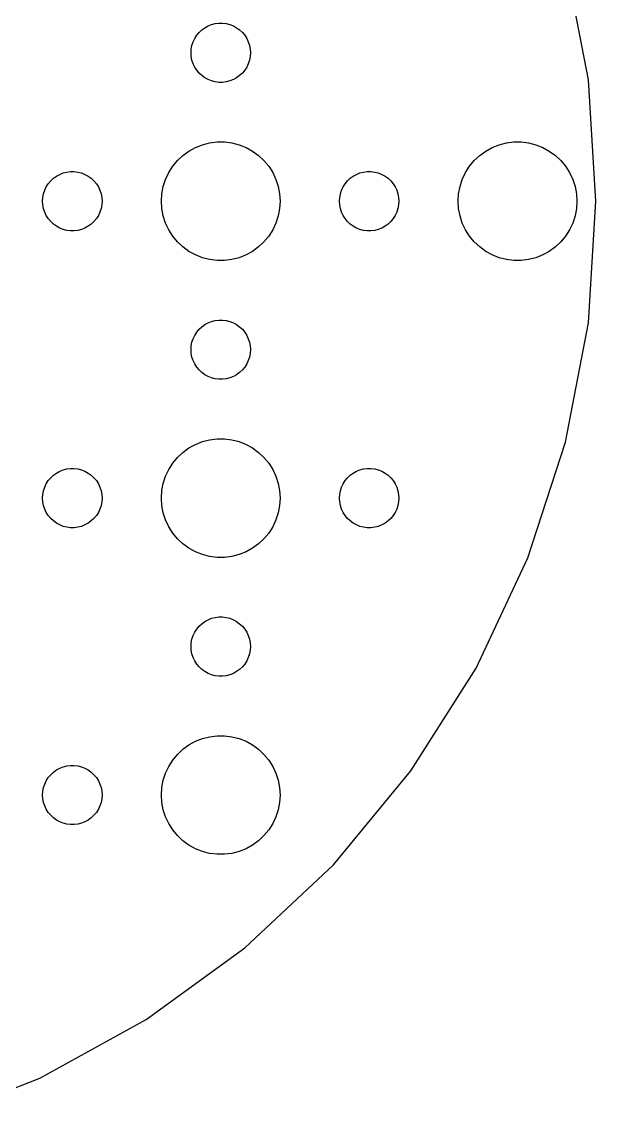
# Model space of a CAD drawing. Header units: metres. Extents: x -52 to 52, y -52 to 272.
# Drawn here: x 20 to 49, y 63.4 to 119.1 of the extents above; entities that cross this region are included whole.
import ezdxf

# ---------------------------------------------------------------- set-up
doc = ezdxf.new("R2010")
doc.units = ezdxf.units.M

msp = doc.modelspace()

# ---------------------------------------------------------------- linework, layer by layer
for p, q in [((48.5802, 116.137), (47.4279, 122.177)), ((28.7865, 118.382), (28.9065, 118.527)), ((28.9065, 118.527), (29.0439, 118.656)), ((29.0439, 118.656), (29.1963, 118.766)), ((29.1963, 118.766), (29.3613, 118.857)), ((29.3613, 118.857), (29.5365, 118.927)), ((29.5365, 118.927), (29.7189, 118.973)), ((29.7189, 118.973), (29.9058, 118.997)), ((29.9058, 118.997), (30.0942, 118.997)), ((30.0942, 118.997), (30.2811, 118.973)), ((30.2811, 118.973), (30.4635, 118.927)), ((30.4635, 118.927), (30.6387, 118.857)), ((30.6387, 118.857), (30.8037, 118.766)), ((30.8037, 118.766), (30.9561, 118.656)), ((30.9561, 118.656), (31.0934, 118.527)), ((31.0934, 118.527), (31.2135, 118.382)), ((28.5471, 117.873), (28.6053, 118.052)), ((28.6053, 118.052), (28.6855, 118.223)), ((28.6855, 118.223), (28.7865, 118.382)), ((31.2135, 118.382), (31.3145, 118.223)), ((31.3145, 118.223), (31.3947, 118.052)), ((31.3947, 118.052), (31.4529, 117.873)), ((28.5, 117.5), (28.5118, 117.688)), ((28.5118, 117.312), (28.5, 117.5)), ((28.5118, 117.688), (28.5471, 117.873)), ((31.4529, 117.873), (31.4882, 117.688)), ((31.4882, 117.688), (31.5, 117.5)), ((31.5, 117.5), (31.4882, 117.312)), ((28.5471, 117.127), (28.5118, 117.312)), ((28.6053, 116.948), (28.5471, 117.127)), ((28.6855, 116.777), (28.6053, 116.948)), ((31.3947, 116.948), (31.3145, 116.777)), ((31.4529, 117.127), (31.3947, 116.948)), ((31.4882, 117.312), (31.4529, 117.127)), ((28.7865, 116.618), (28.6855, 116.777)), ((28.9065, 116.473), (28.7865, 116.618)), ((29.0439, 116.344), (28.9065, 116.473)), ((29.1963, 116.234), (29.0439, 116.344)), ((30.9561, 116.344), (30.8037, 116.234)), ((31.0934, 116.473), (30.9561, 116.344)), ((31.2135, 116.618), (31.0934, 116.473)), ((31.3145, 116.777), (31.2135, 116.618)), ((29.3613, 116.143), (29.1963, 116.234)), ((29.5365, 116.073), (29.3613, 116.143)), ((29.7189, 116.027), (29.5365, 116.073)), ((29.9058, 116.003), (29.7189, 116.027)), ((30.0942, 116.003), (29.9058, 116.003)), ((30.2811, 116.027), (30.0942, 116.003)), ((30.4635, 116.073), (30.2811, 116.027)), ((30.6387, 116.143), (30.4635, 116.073)), ((30.8037, 116.234), (30.6387, 116.143)), ((48.9663, 110), (48.5802, 116.137)), ((29.0729, 112.853), (29.4379, 112.947)), ((29.4379, 112.947), (29.8116, 112.994)), ((29.8116, 112.994), (30.1884, 112.994)), ((30.1884, 112.994), (30.5621, 112.947)), ((30.5621, 112.947), (30.927, 112.853)), ((44.0729, 112.853), (44.4379, 112.947)), ((44.4379, 112.947), (44.8116, 112.994)), ((44.8116, 112.994), (45.1884, 112.994)), ((45.1884, 112.994), (45.5621, 112.947)), ((45.5621, 112.947), (45.927, 112.853)), ((28.0877, 112.312), (28.3925, 112.533)), ((28.3925, 112.533), (28.7227, 112.714)), ((28.7227, 112.714), (29.0729, 112.853)), ((30.927, 112.853), (31.2773, 112.714)), ((31.2773, 112.714), (31.6075, 112.533)), ((31.6075, 112.533), (31.9123, 112.312)), ((43.0877, 112.312), (43.3925, 112.533)), ((43.3925, 112.533), (43.7227, 112.714)), ((43.7227, 112.714), (44.0729, 112.853)), ((45.927, 112.853), (46.2773, 112.714)), ((46.2773, 112.714), (46.6075, 112.533)), ((46.6075, 112.533), (46.9123, 112.312)), ((27.5729, 111.763), (27.8131, 112.054)), ((27.8131, 112.054), (28.0877, 112.312)), ((31.9123, 112.312), (32.1869, 112.054)), ((32.1869, 112.054), (32.427, 111.763)), ((42.5729, 111.763), (42.8131, 112.054)), ((42.8131, 112.054), (43.0877, 112.312)), ((46.9123, 112.312), (47.1869, 112.054)), ((47.1869, 112.054), (47.427, 111.763)), ((21.5439, 111.156), (21.6963, 111.266)), ((21.6963, 111.266), (21.8613, 111.357)), ((21.8613, 111.357), (22.0365, 111.427)), ((22.0365, 111.427), (22.2189, 111.473)), ((22.2189, 111.473), (22.4058, 111.497)), ((22.4058, 111.497), (22.5942, 111.497)), ((22.5942, 111.497), (22.7811, 111.473)), ((22.7811, 111.473), (22.9635, 111.427)), ((22.9635, 111.427), (23.1387, 111.357)), ((23.1387, 111.357), (23.3037, 111.266)), ((23.3037, 111.266), (23.4561, 111.156)), ((27.2107, 111.104), (27.3711, 111.445)), ((27.3711, 111.445), (27.5729, 111.763)), ((32.427, 111.763), (32.6289, 111.445)), ((32.6289, 111.445), (32.7893, 111.104)), ((36.5439, 111.156), (36.6963, 111.266)), ((36.6963, 111.266), (36.8613, 111.357)), ((36.8613, 111.357), (37.0365, 111.427)), ((37.0365, 111.427), (37.2189, 111.473)), ((37.2189, 111.473), (37.4058, 111.497)), ((37.4058, 111.497), (37.5942, 111.497)), ((37.5942, 111.497), (37.7811, 111.473)), ((37.7811, 111.473), (37.9635, 111.427)), ((37.9635, 111.427), (38.1387, 111.357)), ((38.1387, 111.357), (38.3037, 111.266)), ((38.3037, 111.266), (38.4561, 111.156)), ((42.2107, 111.104), (42.3711, 111.445)), ((42.3711, 111.445), (42.5729, 111.763)), ((47.427, 111.763), (47.6289, 111.445)), ((47.6289, 111.445), (47.7893, 111.104)), ((21.1053, 110.552), (21.1855, 110.723)), ((21.1855, 110.723), (21.2865, 110.882)), ((21.2865, 110.882), (21.4065, 111.027)), ((21.4065, 111.027), (21.5439, 111.156)), ((23.4561, 111.156), (23.5934, 111.027)), ((23.5934, 111.027), (23.7135, 110.882)), ((23.7135, 110.882), (23.8145, 110.723)), ((23.8145, 110.723), (23.8947, 110.552)), ((27.0237, 110.376), (27.0942, 110.746)), ((27.0942, 110.746), (27.2107, 111.104)), ((32.7893, 111.104), (32.9057, 110.746)), ((32.9057, 110.746), (32.9763, 110.376)), ((36.1053, 110.552), (36.1855, 110.723)), ((36.1855, 110.723), (36.2865, 110.882)), ((36.2865, 110.882), (36.4065, 111.027)), ((36.4065, 111.027), (36.5439, 111.156)), ((38.4561, 111.156), (38.5934, 111.027)), ((38.5934, 111.027), (38.7135, 110.882)), ((38.7135, 110.882), (38.8145, 110.723)), ((38.8145, 110.723), (38.8947, 110.552)), ((42.0237, 110.376), (42.0942, 110.746)), ((42.0942, 110.746), (42.2107, 111.104)), ((47.7893, 111.104), (47.9057, 110.746)), ((47.9057, 110.746), (47.9763, 110.376)), ((21, 110), (21.0118, 110.188)), ((21.0118, 110.188), (21.0471, 110.373)), ((21.0471, 110.373), (21.1053, 110.552)), ((23.8947, 110.552), (23.9529, 110.373)), ((23.9529, 110.373), (23.9882, 110.188)), ((23.9882, 110.188), (24, 110)), ((27, 110), (27.0237, 110.376)), ((32.9763, 110.376), (33, 110)), ((36, 110), (36.0118, 110.188)), ((36.0118, 110.188), (36.0471, 110.373)), ((36.0471, 110.373), (36.1053, 110.552)), ((38.8947, 110.552), (38.9529, 110.373)), ((38.9529, 110.373), (38.9882, 110.188)), ((38.9882, 110.188), (39, 110)), ((42, 110), (42.0237, 110.376)), ((47.9763, 110.376), (48, 110)), ((21.0118, 109.812), (21, 110)), ((21.0471, 109.627), (21.0118, 109.812)), ((21.1053, 109.448), (21.0471, 109.627)), ((23.9529, 109.627), (23.8947, 109.448)), ((23.9882, 109.812), (23.9529, 109.627)), ((24, 110), (23.9882, 109.812)), ((27.0237, 109.624), (27, 110)), ((27.0942, 109.254), (27.0237, 109.624)), ((32.9763, 109.624), (32.9057, 109.254)), ((33, 110), (32.9763, 109.624)), ((36.0118, 109.812), (36, 110)), ((36.0471, 109.627), (36.0118, 109.812)), ((36.1053, 109.448), (36.0471, 109.627)), ((38.9529, 109.627), (38.8947, 109.448)), ((38.9882, 109.812), (38.9529, 109.627)), ((39, 110), (38.9882, 109.812)), ((42.0237, 109.624), (42, 110)), ((42.0942, 109.254), (42.0237, 109.624)), ((47.9763, 109.624), (47.9057, 109.254)), ((48, 110), (47.9763, 109.624)), ((48.5802, 103.863), (48.9663, 110)), ((21.1855, 109.277), (21.1053, 109.448)), ((21.2865, 109.118), (21.1855, 109.277)), ((21.4065, 108.973), (21.2865, 109.118)), ((23.7135, 109.118), (23.5934, 108.973)), ((23.8145, 109.277), (23.7135, 109.118)), ((23.8947, 109.448), (23.8145, 109.277)), ((27.2107, 108.896), (27.0942, 109.254)), ((32.9057, 109.254), (32.7893, 108.896)), ((36.1855, 109.277), (36.1053, 109.448)), ((36.2865, 109.118), (36.1855, 109.277)), ((36.4065, 108.973), (36.2865, 109.118)), ((38.7135, 109.118), (38.5934, 108.973)), ((38.8145, 109.277), (38.7135, 109.118)), ((38.8947, 109.448), (38.8145, 109.277)), ((42.2107, 108.896), (42.0942, 109.254)), ((47.9057, 109.254), (47.7893, 108.896)), ((21.5439, 108.844), (21.4065, 108.973)), ((21.6963, 108.734), (21.5439, 108.844)), ((21.8613, 108.643), (21.6963, 108.734)), ((22.0365, 108.573), (21.8613, 108.643)), ((22.2189, 108.527), (22.0365, 108.573)), ((22.4058, 108.503), (22.2189, 108.527)), ((22.5942, 108.503), (22.4058, 108.503)), ((22.7811, 108.527), (22.5942, 108.503)), ((22.9635, 108.573), (22.7811, 108.527)), ((23.1387, 108.643), (22.9635, 108.573)), ((23.3037, 108.734), (23.1387, 108.643)), ((23.4561, 108.844), (23.3037, 108.734)), ((23.5934, 108.973), (23.4561, 108.844)), ((27.3711, 108.555), (27.2107, 108.896)), ((27.5729, 108.237), (27.3711, 108.555)), ((32.6289, 108.555), (32.427, 108.237)), ((32.7893, 108.896), (32.6289, 108.555)), ((36.5439, 108.844), (36.4065, 108.973)), ((36.6963, 108.734), (36.5439, 108.844)), ((36.8613, 108.643), (36.6963, 108.734)), ((37.0365, 108.573), (36.8613, 108.643)), ((37.2189, 108.527), (37.0365, 108.573)), ((37.4058, 108.503), (37.2189, 108.527)), ((37.5942, 108.503), (37.4058, 108.503)), ((37.7811, 108.527), (37.5942, 108.503)), ((37.9635, 108.573), (37.7811, 108.527)), ((38.1387, 108.643), (37.9635, 108.573)), ((38.3037, 108.734), (38.1387, 108.643)), ((38.4561, 108.844), (38.3037, 108.734)), ((38.5934, 108.973), (38.4561, 108.844)), ((42.3711, 108.555), (42.2107, 108.896)), ((42.5729, 108.237), (42.3711, 108.555)), ((47.6289, 108.555), (47.427, 108.237)), ((47.7893, 108.896), (47.6289, 108.555)), ((27.8131, 107.946), (27.5729, 108.237)), ((28.0877, 107.688), (27.8131, 107.946)), ((32.1869, 107.946), (31.9123, 107.688)), ((32.427, 108.237), (32.1869, 107.946)), ((42.8131, 107.946), (42.5729, 108.237)), ((43.0877, 107.688), (42.8131, 107.946)), ((47.1869, 107.946), (46.9123, 107.688)), ((47.427, 108.237), (47.1869, 107.946)), ((28.3925, 107.467), (28.0877, 107.688)), ((28.7227, 107.286), (28.3925, 107.467)), ((31.6075, 107.467), (31.2773, 107.286)), ((31.9123, 107.688), (31.6075, 107.467)), ((43.3925, 107.467), (43.0877, 107.688)), ((43.7227, 107.286), (43.3925, 107.467)), ((46.6075, 107.467), (46.2773, 107.286)), ((46.9123, 107.688), (46.6075, 107.467)), ((29.0729, 107.147), (28.7227, 107.286)), ((29.4379, 107.053), (29.0729, 107.147)), ((29.8116, 107.006), (29.4379, 107.053)), ((30.1884, 107.006), (29.8116, 107.006)), ((30.5621, 107.053), (30.1884, 107.006)), ((30.927, 107.147), (30.5621, 107.053)), ((31.2773, 107.286), (30.927, 107.147)), ((44.0729, 107.147), (43.7227, 107.286)), ((44.4379, 107.053), (44.0729, 107.147)), ((44.8116, 107.006), (44.4379, 107.053)), ((45.1884, 107.006), (44.8116, 107.006)), ((45.5621, 107.053), (45.1884, 107.006)), ((45.927, 107.147), (45.5621, 107.053)), ((46.2773, 107.286), (45.927, 107.147)), ((28.7865, 103.382), (28.9065, 103.527)), ((28.9065, 103.527), (29.0439, 103.656)), ((29.0439, 103.656), (29.1963, 103.766)), ((29.1963, 103.766), (29.3613, 103.857)), ((29.3613, 103.857), (29.5365, 103.927)), ((29.5365, 103.927), (29.7189, 103.973)), ((29.7189, 103.973), (29.9058, 103.997)), ((29.9058, 103.997), (30.0942, 103.997)), ((30.0942, 103.997), (30.2811, 103.973)), ((30.2811, 103.973), (30.4635, 103.927)), ((30.4635, 103.927), (30.6387, 103.857)), ((30.6387, 103.857), (30.8037, 103.766)), ((30.8037, 103.766), (30.9561, 103.656)), ((30.9561, 103.656), (31.0934, 103.527)), ((31.0934, 103.527), (31.2135, 103.382)), ((47.4279, 97.8226), (48.5802, 103.863)), ((28.5471, 102.873), (28.6053, 103.052)), ((28.6053, 103.052), (28.6855, 103.223)), ((28.6855, 103.223), (28.7865, 103.382)), ((31.2135, 103.382), (31.3145, 103.223)), ((31.3145, 103.223), (31.3947, 103.052)), ((31.3947, 103.052), (31.4529, 102.873)), ((28.5, 102.5), (28.5118, 102.688)), ((28.5118, 102.312), (28.5, 102.5)), ((28.5118, 102.688), (28.5471, 102.873)), ((31.4529, 102.873), (31.4882, 102.688)), ((31.4882, 102.688), (31.5, 102.5)), ((31.5, 102.5), (31.4882, 102.312)), ((28.5471, 102.127), (28.5118, 102.312)), ((28.6053, 101.948), (28.5471, 102.127)), ((28.6855, 101.777), (28.6053, 101.948)), ((31.3947, 101.948), (31.3145, 101.777)), ((31.4529, 102.127), (31.3947, 101.948)), ((31.4882, 102.312), (31.4529, 102.127)), ((28.7865, 101.618), (28.6855, 101.777)), ((28.9065, 101.473), (28.7865, 101.618)), ((29.0439, 101.344), (28.9065, 101.473)), ((29.1963, 101.234), (29.0439, 101.344)), ((29.3613, 101.143), (29.1963, 101.234)), ((30.8037, 101.234), (30.6387, 101.143)), ((30.9561, 101.344), (30.8037, 101.234)), ((31.0934, 101.473), (30.9561, 101.344)), ((31.2135, 101.618), (31.0934, 101.473)), ((31.3145, 101.777), (31.2135, 101.618)), ((29.5365, 101.073), (29.3613, 101.143)), ((29.7189, 101.027), (29.5365, 101.073)), ((29.9058, 101.003), (29.7189, 101.027)), ((30.0942, 101.003), (29.9058, 101.003)), ((30.2811, 101.027), (30.0942, 101.003)), ((30.4635, 101.073), (30.2811, 101.027)), ((30.6387, 101.143), (30.4635, 101.073)), ((29.0729, 97.8532), (29.4379, 97.9469)), ((29.4379, 97.9469), (29.8116, 97.9941)), ((29.8116, 97.9941), (30.1884, 97.9941)), ((30.1884, 97.9941), (30.5621, 97.9469)), ((30.5621, 97.9469), (30.927, 97.8532)), ((28.0877, 97.3116), (28.3925, 97.533)), ((28.3925, 97.533), (28.7227, 97.7145)), ((28.7227, 97.7145), (29.0729, 97.8532)), ((30.927, 97.8532), (31.2773, 97.7145)), ((31.2773, 97.7145), (31.6075, 97.533)), ((31.6075, 97.533), (31.9123, 97.3116)), ((45.5277, 91.9743), (47.4279, 97.8226)), ((27.5729, 96.7634), (27.8131, 97.0536)), ((27.8131, 97.0536), (28.0877, 97.3116)), ((31.9123, 97.3116), (32.1869, 97.0536)), ((32.1869, 97.0536), (32.427, 96.7634)), ((21.5439, 96.1558), (21.6963, 96.2665)), ((21.6963, 96.2665), (21.8613, 96.3573)), ((21.8613, 96.3573), (22.0365, 96.4266)), ((22.0365, 96.4266), (22.2189, 96.4734)), ((22.2189, 96.4734), (22.4058, 96.4971)), ((22.4058, 96.4971), (22.5942, 96.4971)), ((22.5942, 96.4971), (22.7811, 96.4734)), ((22.7811, 96.4734), (22.9635, 96.4266)), ((22.9635, 96.4266), (23.1387, 96.3573)), ((23.1387, 96.3573), (23.3037, 96.2665)), ((23.3037, 96.2665), (23.4561, 96.1558)), ((27.2107, 96.1044), (27.3711, 96.4453)), ((27.3711, 96.4453), (27.5729, 96.7634)), ((32.427, 96.7634), (32.6289, 96.4453)), ((32.6289, 96.4453), (32.7893, 96.1044)), ((36.5439, 96.1558), (36.6963, 96.2665)), ((36.6963, 96.2665), (36.8613, 96.3573)), ((36.8613, 96.3573), (37.0365, 96.4266)), ((37.0365, 96.4266), (37.2189, 96.4734)), ((37.2189, 96.4734), (37.4058, 96.4971)), ((37.4058, 96.4971), (37.5942, 96.4971)), ((37.5942, 96.4971), (37.7811, 96.4734)), ((37.7811, 96.4734), (37.9635, 96.4266)), ((37.9635, 96.4266), (38.1387, 96.3573)), ((38.1387, 96.3573), (38.3037, 96.2665)), ((38.3037, 96.2665), (38.4561, 96.1558)), ((21.1053, 95.5522), (21.1855, 95.7226)), ((21.1855, 95.7226), (21.2865, 95.8817)), ((21.2865, 95.8817), (21.4065, 96.0268)), ((21.4065, 96.0268), (21.5439, 96.1558)), ((23.4561, 96.1558), (23.5934, 96.0268)), ((23.5934, 96.0268), (23.7135, 95.8817)), ((23.7135, 95.8817), (23.8145, 95.7226)), ((23.8145, 95.7226), (23.8947, 95.5522)), ((27.0237, 95.376), (27.0942, 95.7461)), ((27.0942, 95.7461), (27.2107, 96.1044)), ((32.7893, 96.1044), (32.9057, 95.7461)), ((32.9057, 95.7461), (32.9763, 95.376)), ((36.1053, 95.5522), (36.1855, 95.7226)), ((36.1855, 95.7226), (36.2865, 95.8817)), ((36.2865, 95.8817), (36.4065, 96.0268)), ((36.4065, 96.0268), (36.5439, 96.1558)), ((38.4561, 96.1558), (38.5934, 96.0268)), ((38.5934, 96.0268), (38.7135, 95.8817)), ((38.7135, 95.8817), (38.8145, 95.7226)), ((38.8145, 95.7226), (38.8947, 95.5522)), ((21, 95), (21.0118, 95.188)), ((21.0118, 95.188), (21.0471, 95.373)), ((21.0471, 95.373), (21.1053, 95.5522)), ((23.8947, 95.5522), (23.9529, 95.373)), ((23.9529, 95.373), (23.9882, 95.188)), ((23.9882, 95.188), (24, 95)), ((27, 95), (27.0237, 95.376)), ((32.9763, 95.376), (33, 95)), ((36, 95), (36.0118, 95.188)), ((36.0118, 95.188), (36.0471, 95.373)), ((36.0471, 95.373), (36.1053, 95.5522)), ((38.8947, 95.5522), (38.9529, 95.373)), ((38.9529, 95.373), (38.9882, 95.188)), ((38.9882, 95.188), (39, 95)), ((21.0118, 94.812), (21, 95)), ((21.0471, 94.627), (21.0118, 94.812)), ((21.1053, 94.4478), (21.0471, 94.627)), ((23.9529, 94.627), (23.8947, 94.4478)), ((23.9882, 94.812), (23.9529, 94.627)), ((24, 95), (23.9882, 94.812)), ((27.0237, 94.624), (27, 95)), ((27.0942, 94.2539), (27.0237, 94.624)), ((32.9763, 94.624), (32.9057, 94.2539)), ((33, 95), (32.9763, 94.624)), ((36.0118, 94.812), (36, 95)), ((36.0471, 94.627), (36.0118, 94.812)), ((36.1053, 94.4478), (36.0471, 94.627)), ((38.9529, 94.627), (38.8947, 94.4478)), ((38.9882, 94.812), (38.9529, 94.627)), ((39, 95), (38.9882, 94.812)), ((21.1855, 94.2774), (21.1053, 94.4478)), ((21.2865, 94.1183), (21.1855, 94.2774)), ((21.4065, 93.9732), (21.2865, 94.1183)), ((23.7135, 94.1183), (23.5934, 93.9732)), ((23.8145, 94.2774), (23.7135, 94.1183)), ((23.8947, 94.4478), (23.8145, 94.2774)), ((27.2107, 93.8956), (27.0942, 94.2539)), ((32.9057, 94.2539), (32.7893, 93.8956)), ((36.1855, 94.2774), (36.1053, 94.4478)), ((36.2865, 94.1183), (36.1855, 94.2774)), ((36.4065, 93.9732), (36.2865, 94.1183)), ((38.7135, 94.1183), (38.5934, 93.9732)), ((38.8145, 94.2774), (38.7135, 94.1183)), ((38.8947, 94.4478), (38.8145, 94.2774)), ((21.5439, 93.8442), (21.4065, 93.9732)), ((21.6963, 93.7335), (21.5439, 93.8442)), ((21.8613, 93.6428), (21.6963, 93.7335)), ((22.0365, 93.5734), (21.8613, 93.6428)), ((22.2189, 93.5266), (22.0365, 93.5734)), ((22.4058, 93.503), (22.2189, 93.5266)), ((22.5942, 93.503), (22.4058, 93.503)), ((22.7811, 93.5266), (22.5942, 93.503)), ((22.9635, 93.5734), (22.7811, 93.5266)), ((23.1387, 93.6428), (22.9635, 93.5734)), ((23.3037, 93.7335), (23.1387, 93.6428)), ((23.4561, 93.8442), (23.3037, 93.7335)), ((23.5934, 93.9732), (23.4561, 93.8442)), ((27.3711, 93.5547), (27.2107, 93.8956)), ((27.5729, 93.2366), (27.3711, 93.5547)), ((32.6289, 93.5547), (32.427, 93.2366)), ((32.7893, 93.8956), (32.6289, 93.5547)), ((36.5439, 93.8442), (36.4065, 93.9732)), ((36.6963, 93.7335), (36.5439, 93.8442)), ((36.8613, 93.6428), (36.6963, 93.7335)), ((37.0365, 93.5734), (36.8613, 93.6428)), ((37.2189, 93.5266), (37.0365, 93.5734)), ((37.4058, 93.503), (37.2189, 93.5266)), ((37.5942, 93.503), (37.4058, 93.503)), ((37.7811, 93.5266), (37.5942, 93.503)), ((37.9635, 93.5734), (37.7811, 93.5266)), ((38.1387, 93.6428), (37.9635, 93.5734)), ((38.3037, 93.7335), (38.1387, 93.6428)), ((38.4561, 93.8442), (38.3037, 93.7335)), ((38.5934, 93.9732), (38.4561, 93.8442)), ((27.8131, 92.9464), (27.5729, 93.2366)), ((28.0877, 92.6885), (27.8131, 92.9464)), ((32.1869, 92.9464), (31.9123, 92.6885)), ((32.427, 93.2366), (32.1869, 92.9464)), ((28.3925, 92.467), (28.0877, 92.6885)), ((28.7227, 92.2855), (28.3925, 92.467)), ((31.6075, 92.467), (31.2773, 92.2855)), ((31.9123, 92.6885), (31.6075, 92.467)), ((29.0729, 92.1468), (28.7227, 92.2855)), ((29.4379, 92.0531), (29.0729, 92.1468)), ((29.8116, 92.0059), (29.4379, 92.0531)), ((30.1884, 92.0059), (29.8116, 92.0059)), ((30.5621, 92.0531), (30.1884, 92.0059)), ((30.927, 92.1468), (30.5621, 92.0531)), ((31.2773, 92.2855), (30.927, 92.1468)), ((42.9095, 86.4103), (45.5277, 91.9743)), ((29.7189, 88.9734), (29.9058, 88.997)), ((29.9058, 88.997), (30.0942, 88.997)), ((30.0942, 88.997), (30.2811, 88.9734)), ((28.7865, 88.3817), (28.9065, 88.5268)), ((28.9065, 88.5268), (29.0439, 88.6558)), ((29.0439, 88.6558), (29.1963, 88.7665)), ((29.1963, 88.7665), (29.3613, 88.8573)), ((29.3613, 88.8573), (29.5365, 88.9266)), ((29.5365, 88.9266), (29.7189, 88.9734)), ((30.2811, 88.9734), (30.4635, 88.9266)), ((30.4635, 88.9266), (30.6387, 88.8573)), ((30.6387, 88.8573), (30.8037, 88.7665)), ((30.8037, 88.7665), (30.9561, 88.6558)), ((30.9561, 88.6558), (31.0934, 88.5268)), ((31.0934, 88.5268), (31.2135, 88.3817)), ((28.5471, 87.873), (28.6053, 88.0522)), ((28.6053, 88.0522), (28.6855, 88.2226)), ((28.6855, 88.2226), (28.7865, 88.3817)), ((31.2135, 88.3817), (31.3145, 88.2226)), ((31.3145, 88.2226), (31.3947, 88.0522)), ((31.3947, 88.0522), (31.4529, 87.873)), ((28.5, 87.5), (28.5118, 87.688)), ((28.5118, 87.312), (28.5, 87.5)), ((28.5118, 87.688), (28.5471, 87.873)), ((31.4529, 87.873), (31.4882, 87.688)), ((31.4882, 87.688), (31.5, 87.5)), ((31.5, 87.5), (31.4882, 87.312)), ((28.5471, 87.127), (28.5118, 87.312)), ((28.6053, 86.9478), (28.5471, 87.127)), ((28.6855, 86.7774), (28.6053, 86.9478)), ((28.7865, 86.6183), (28.6855, 86.7774)), ((31.3145, 86.7774), (31.2135, 86.6183)), ((31.3947, 86.9478), (31.3145, 86.7774)), ((31.4529, 87.127), (31.3947, 86.9478)), ((31.4882, 87.312), (31.4529, 87.127)), ((28.9065, 86.4732), (28.7865, 86.6183)), ((29.0439, 86.3442), (28.9065, 86.4732)), ((29.1963, 86.2335), (29.0439, 86.3442)), ((29.3613, 86.1428), (29.1963, 86.2335)), ((30.8037, 86.2335), (30.6387, 86.1428)), ((30.9561, 86.3442), (30.8037, 86.2335)), ((31.0934, 86.4732), (30.9561, 86.3442)), ((31.2135, 86.6183), (31.0934, 86.4732)), ((39.6146, 81.2183), (42.9095, 86.4103)), ((29.5365, 86.0734), (29.3613, 86.1428)), ((29.7189, 86.0266), (29.5365, 86.0734)), ((29.9058, 86.003), (29.7189, 86.0266)), ((30.0942, 86.003), (29.9058, 86.003)), ((30.2811, 86.0266), (30.0942, 86.003)), ((30.4635, 86.0734), (30.2811, 86.0266)), ((30.6387, 86.1428), (30.4635, 86.0734)), ((29.0729, 82.8532), (29.4379, 82.9469)), ((29.4379, 82.9469), (29.8116, 82.9941)), ((29.8116, 82.9941), (30.1884, 82.9941)), ((30.1884, 82.9941), (30.5621, 82.9469)), ((30.5621, 82.9469), (30.927, 82.8532)), ((28.0877, 82.3116), (28.3925, 82.533)), ((28.3925, 82.533), (28.7227, 82.7145)), ((28.7227, 82.7145), (29.0729, 82.8532)), ((30.927, 82.8532), (31.2773, 82.7145)), ((31.2773, 82.7145), (31.6075, 82.533)), ((31.6075, 82.533), (31.9123, 82.3116)), ((27.5729, 81.7634), (27.8131, 82.0536)), ((27.8131, 82.0536), (28.0877, 82.3116)), ((31.9123, 82.3116), (32.1869, 82.0536)), ((32.1869, 82.0536), (32.427, 81.7634)), ((21.5439, 81.1558), (21.6963, 81.2665)), ((21.6963, 81.2665), (21.8613, 81.3573)), ((21.8613, 81.3573), (22.0365, 81.4266)), ((22.0365, 81.4266), (22.2189, 81.4734)), ((22.2189, 81.4734), (22.4058, 81.497)), ((22.4058, 81.497), (22.5942, 81.497)), ((22.5942, 81.497), (22.7811, 81.4734)), ((22.7811, 81.4734), (22.9635, 81.4266)), ((22.9635, 81.4266), (23.1387, 81.3573)), ((23.1387, 81.3573), (23.3037, 81.2665)), ((23.3037, 81.2665), (23.4561, 81.1558)), ((27.2107, 81.1044), (27.3711, 81.4453)), ((27.3711, 81.4453), (27.5729, 81.7634)), ((32.427, 81.7634), (32.6289, 81.4453)), ((32.6289, 81.4453), (32.7893, 81.1044)), ((35.6949, 76.4803), (39.6146, 81.2183)), ((21.1053, 80.5522), (21.1855, 80.7226)), ((21.1855, 80.7226), (21.2865, 80.8817)), ((21.2865, 80.8817), (21.4065, 81.0268)), ((21.4065, 81.0268), (21.5439, 81.1558)), ((23.4561, 81.1558), (23.5934, 81.0268)), ((23.5934, 81.0268), (23.7135, 80.8817)), ((23.7135, 80.8817), (23.8145, 80.7226)), ((23.8145, 80.7226), (23.8947, 80.5522)), ((27.0237, 80.376), (27.0942, 80.7461)), ((27.0942, 80.7461), (27.2107, 81.1044)), ((32.7893, 81.1044), (32.9057, 80.7461)), ((32.9057, 80.7461), (32.9763, 80.376)), ((21, 80), (21.0118, 80.188)), ((21.0118, 80.188), (21.0471, 80.373)), ((21.0471, 80.373), (21.1053, 80.5522)), ((23.8947, 80.5522), (23.9529, 80.373)), ((23.9529, 80.373), (23.9882, 80.188)), ((23.9882, 80.188), (24, 80)), ((27, 80), (27.0237, 80.376)), ((32.9763, 80.376), (33, 80)), ((21.0118, 79.812), (21, 80)), ((21.0471, 79.627), (21.0118, 79.812)), ((21.1053, 79.4478), (21.0471, 79.627)), ((23.9529, 79.627), (23.8947, 79.4478)), ((23.9882, 79.812), (23.9529, 79.627)), ((24, 80), (23.9882, 79.812)), ((27.0237, 79.624), (27, 80)), ((27.0942, 79.2539), (27.0237, 79.624)), ((32.9763, 79.624), (32.9057, 79.2539)), ((33, 80), (32.9763, 79.624)), ((21.1855, 79.2774), (21.1053, 79.4478)), ((21.2865, 79.1183), (21.1855, 79.2774)), ((21.4065, 78.9732), (21.2865, 79.1183)), ((23.7135, 79.1183), (23.5934, 78.9732)), ((23.8145, 79.2774), (23.7135, 79.1183)), ((23.8947, 79.4478), (23.8145, 79.2774)), ((27.2107, 78.8956), (27.0942, 79.2539)), ((32.9057, 79.2539), (32.7893, 78.8956)), ((21.5439, 78.8442), (21.4065, 78.9732)), ((21.6963, 78.7335), (21.5439, 78.8442)), ((21.8613, 78.6428), (21.6963, 78.7335)), ((22.0365, 78.5734), (21.8613, 78.6428)), ((22.2189, 78.5266), (22.0365, 78.5734)), ((22.4058, 78.503), (22.2189, 78.5266)), ((22.5942, 78.503), (22.4058, 78.503)), ((22.7811, 78.5266), (22.5942, 78.503)), ((22.9635, 78.5734), (22.7811, 78.5266)), ((23.1387, 78.6428), (22.9635, 78.5734)), ((23.3037, 78.7335), (23.1387, 78.6428)), ((23.4561, 78.8442), (23.3037, 78.7335)), ((23.5934, 78.9732), (23.4561, 78.8442)), ((27.3711, 78.5547), (27.2107, 78.8956)), ((27.5729, 78.2366), (27.3711, 78.5547)), ((32.6289, 78.5547), (32.427, 78.2366)), ((32.7893, 78.8956), (32.6289, 78.5547)), ((27.8131, 77.9464), (27.5729, 78.2366)), ((28.0877, 77.6885), (27.8131, 77.9464)), ((32.1869, 77.9464), (31.9123, 77.6885)), ((32.427, 78.2366), (32.1869, 77.9464)), ((28.3925, 77.467), (28.0877, 77.6885)), ((28.7227, 77.2855), (28.3925, 77.467)), ((31.6075, 77.467), (31.2773, 77.2855)), ((31.9123, 77.6885), (31.6075, 77.467)), ((29.0729, 77.1468), (28.7227, 77.2855)), ((29.4379, 77.0531), (29.0729, 77.1468)), ((29.8116, 77.0059), (29.4379, 77.0531)), ((30.1884, 77.0059), (29.8116, 77.0059)), ((30.5621, 77.0531), (30.1884, 77.0059)), ((30.927, 77.1468), (30.5621, 77.0531)), ((31.2773, 77.2855), (30.927, 77.1468)), ((31.2123, 72.2708), (35.6949, 76.4803)), ((26.2374, 68.6564), (31.2123, 72.2708)), ((20.8488, 65.694), (26.2374, 68.6564)), ((15.1314, 63.4303), (20.8488, 65.694))]:
    msp.add_line(p, q)

doc.saveas('drawing.dxf')
